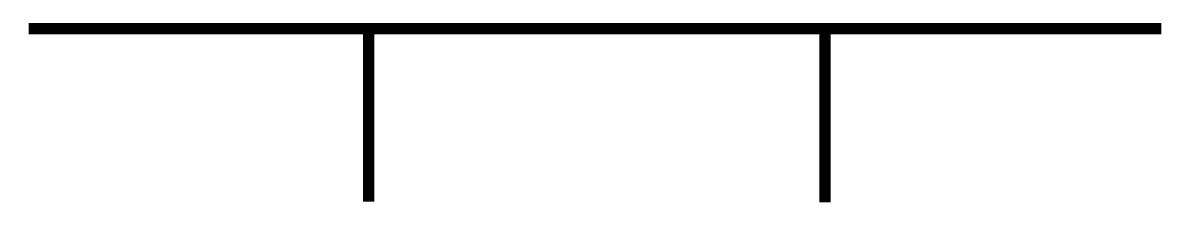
# Model space of a CAD drawing. Extents: x 0 to 10, y -0.1 to 1.6.
import ezdxf

# ---------------------------------------------------------------- set-up
doc = ezdxf.new("R2010")
doc.units = 0
doc.header["$MEASUREMENT"] = 0
doc.layers.get('0').update_dxf_attribs({"linetype": 'CONTINUOUS'})

msp = doc.modelspace()

# ---------------------------------------------------------------- linework, layer by layer
at = {"const_width": 0.1}
for points in [[(9.948, 1.513), (0.024, 1.513)], [(3.003, 1.512), (3.003, 0.002)], [(7.001, 1.513), (7.001, -0.005)]]:
    msp.add_lwpolyline(points, dxfattribs=at)

doc.saveas('drawing.dxf')
